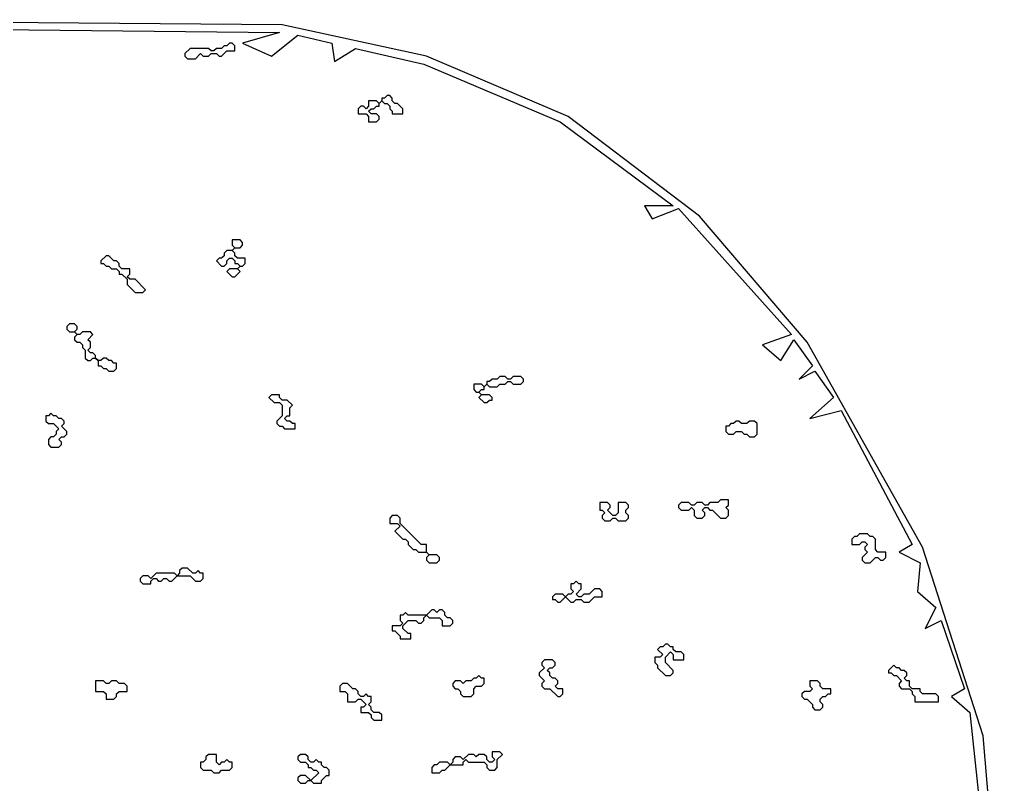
# Model space of a CAD drawing. Extents: x 17 to 323, y -435 to -5.
# Drawn here: x 245.6 to 282.7, y -76.95 to -47.8 of the extents above; entities that cross this region are included whole.
import ezdxf

# ---------------------------------------------------------------- set-up
doc = ezdxf.new("R2010")
doc.units = 0

msp = doc.modelspace()

# ---------------------------------------------------------------- linework, layer by layer
at = {"layer": 'CONTOURS'}
for p, q in [((255.6, -48), (228.2, -47.8)), ((237.4, -48.1), (255.5, -48.3)), ((261.1, -49.2), (255.6, -48)), ((255.5, -48.3), (254.1, -48.7)), ((255.2, -49.2), (256.2, -48.4)), ((256.2, -48.4), (257.5, -48.7)), ((252.1, -48.9), (251.9, -49.1)), ((252.8, -48.9), (252.1, -48.9)), ((252.9, -49), (252.8, -48.9)), ((253.1, -48.9), (253, -49)), ((253.3, -48.9), (253.1, -48.9)), ((253.4, -48.8), (253.3, -48.9)), ((253.5, -48.8), (253.4, -48.8)), ((253.6, -48.7), (253.5, -48.8)), ((253.7, -48.7), (253.6, -48.7)), ((253.8, -48.8), (253.7, -48.7)), ((253.8, -49), (253.8, -48.8)), ((254.1, -48.7), (255.2, -49.2)), ((257.5, -48.7), (257.6, -49.4)), ((257.6, -49.4), (258.4, -48.9)), ((258.4, -48.9), (261, -49.5)), ((251.9, -49.1), (251.9, -49.2)), ((251.9, -49.2), (252, -49.3)), ((252, -49.3), (252.3, -49.3)), ((252.3, -49.3), (252.5, -49.1)), ((252.5, -49.1), (252.6, -49.2)), ((252.6, -49.2), (252.8, -49.2)), ((252.8, -49.2), (252.9, -49.1)), ((253, -49), (252.9, -49)), ((252.9, -49.1), (253.1, -49.1)), ((253.1, -49.1), (253.2, -49.2)), ((253.2, -49.2), (253.3, -49.2)), ((253.3, -49.2), (253.5, -49)), ((253.5, -49), (253.8, -49)), ((266.5, -51.5), (261.1, -49.2)), ((261, -49.5), (266.2, -51.7)), ((259.5, -50.8), (259.4, -50.8)), ((259.4, -50.8), (259.4, -50.9)), ((259.6, -50.7), (259.5, -50.8)), ((259.7, -50.7), (259.6, -50.7)), ((259.8, -50.8), (259.7, -50.7)), ((259.8, -50.9), (259.8, -50.8)), ((258.6, -51.1), (258.5, -51.2)), ((258.7, -51.1), (258.6, -51.1)), ((258.8, -51.2), (258.7, -51.1)), ((258.9, -51.1), (258.8, -51.2)), ((259.2, -50.9), (258.9, -50.9)), ((258.9, -50.9), (258.9, -51.1)), ((259.1, -51.2), (259.2, -51.1)), ((259.3, -51), (259.2, -50.9)), ((259.2, -51.1), (259.3, -51.1)), ((259.4, -50.9), (259.3, -51)), ((259.3, -51), (259.4, -50.9)), ((259.3, -51.1), (259.3, -51)), ((259.4, -50.9), (259.5, -51)), ((259.5, -51), (259.6, -51)), ((259.6, -51), (259.7, -51.1)), ((259.7, -51.1), (259.7, -51.2)), ((259.9, -51), (259.8, -50.9)), ((260, -51), (259.9, -51)), ((260.2, -51.2), (260, -51)), ((258.5, -51.2), (258.5, -51.4)), ((258.5, -51.4), (258.8, -51.4)), ((258.8, -51.4), (258.9, -51.5)), ((258.9, -51.3), (259, -51.2)), ((259, -51.4), (258.9, -51.3)), ((258.9, -51.5), (258.9, -51.7)), ((259, -51.2), (259.1, -51.2)), ((259.2, -51.4), (259, -51.4)), ((259.3, -51.5), (259.2, -51.4)), ((259.3, -51.6), (259.3, -51.5)), ((259.7, -51.2), (259.8, -51.3)), ((259.8, -51.3), (259.8, -51.4)), ((259.8, -51.4), (260.2, -51.4)), ((260.2, -51.4), (260.2, -51.2)), ((271.5, -55.3), (266.5, -51.5)), ((258.9, -51.7), (259.2, -51.7)), ((259.2, -51.7), (259.3, -51.6)), ((266.2, -51.7), (270.5, -54.9)), ((270.5, -54.9), (269.4, -54.9)), ((269.4, -54.9), (269.7, -55.4)), ((269.7, -55.4), (270.7, -55)), ((270.7, -55), (275, -59.8)), ((275.6, -60.1), (271.5, -55.3)), ((254, -56.2), (253.7, -56.2)), ((253.7, -56.2), (253.7, -56.4)), ((254.1, -56.3), (254, -56.2)), ((254.1, -56.4), (254.1, -56.3)), ((253.5, -56.6), (253.4, -56.7)), ((253.4, -56.7), (253.4, -56.8)), ((253.7, -56.6), (253.5, -56.6)), ((253.7, -56.4), (253.8, -56.5)), ((253.8, -56.5), (253.7, -56.6)), ((253.7, -56.6), (253.8, -56.5)), ((253.8, -56.7), (253.7, -56.6)), ((253.8, -56.5), (254, -56.5)), ((253.8, -56.8), (253.8, -56.7)), ((254, -56.5), (254.1, -56.4)), ((248.9, -56.8), (248.7, -57)), ((248.7, -57), (248.7, -57.1)), ((248.7, -57.1), (248.8, -57.1)), ((248.8, -57.1), (248.9, -57.2)), ((249, -56.8), (248.9, -56.8)), ((249.2, -57), (249, -56.8)), ((249.3, -57), (249.2, -57)), ((249.4, -57.1), (249.3, -57)), ((249.4, -57.2), (249.4, -57.1)), ((253.2, -56.9), (253.1, -57)), ((253.1, -57), (253.3, -57.2)), ((253.3, -56.9), (253.2, -56.9)), ((253.4, -56.8), (253.3, -56.9)), ((253.4, -57.2), (253.5, -57.1)), ((253.5, -57), (253.6, -56.9)), ((253.5, -57.1), (253.5, -57)), ((253.6, -56.9), (253.7, -56.9)), ((253.7, -56.9), (253.8, -57)), ((253.9, -56.9), (253.8, -56.8)), ((253.8, -57), (253.8, -57.1)), ((253.8, -57.1), (253.9, -57.1)), ((254.2, -56.9), (253.9, -56.9)), ((253.9, -57.1), (254, -57.2)), ((254.1, -57.2), (254.2, -57.1)), ((254.2, -57.1), (254.2, -56.9)), ((248.9, -57.2), (249, -57.2)), ((249, -57.2), (249.1, -57.3)), ((249.1, -57.3), (249.3, -57.3)), ((249.3, -57.3), (249.4, -57.4)), ((249.5, -57.3), (249.4, -57.2)), ((249.4, -57.4), (249.4, -57.5)), ((249.4, -57.5), (249.5, -57.5)), ((249.8, -57.3), (249.5, -57.3)), ((249.5, -57.5), (249.7, -57.7)), ((249.7, -57.6), (249.8, -57.5)), ((249.8, -57.5), (249.8, -57.3)), ((253.3, -57.2), (253.4, -57.2)), ((253.6, -57.3), (253.5, -57.4)), ((253.5, -57.4), (253.7, -57.6)), ((253.9, -57.3), (253.6, -57.3)), ((253.8, -57.6), (254, -57.4)), ((254, -57.2), (253.9, -57.3)), ((253.9, -57.3), (254, -57.2)), ((254, -57.4), (253.9, -57.3)), ((254, -57.2), (254.1, -57.2)), ((249.8, -57.7), (249.7, -57.6)), ((249.7, -57.7), (249.7, -57.9)), ((250, -57.7), (249.8, -57.7)), ((250.4, -58.1), (250, -57.7)), ((253.7, -57.6), (253.8, -57.6)), ((249.7, -57.9), (250, -58.2)), ((250, -58.2), (250.3, -58.2)), ((250.3, -58.2), (250.4, -58.1)), ((247.5, -59.4), (247.4, -59.5)), ((247.4, -59.5), (247.4, -59.6)), ((247.4, -59.6), (247.5, -59.7)), ((247.7, -59.4), (247.5, -59.4)), ((247.5, -59.7), (247.7, -59.7)), ((247.8, -59.5), (247.7, -59.4)), ((247.7, -59.7), (247.8, -59.6)), ((247.7, -59.7), (247.8, -59.8)), ((247.8, -59.8), (247.7, -59.7)), ((247.8, -59.6), (247.8, -59.5)), ((248, -59.7), (247.9, -59.8)), ((248.3, -59.7), (248, -59.7)), ((248.4, -59.8), (248.3, -59.7)), ((247.8, -59.8), (247.7, -59.9)), ((247.7, -59.9), (247.7, -60)), ((247.7, -60), (247.8, -60.1)), ((247.9, -59.8), (247.8, -59.8)), ((247.8, -60.1), (247.9, -60.1)), ((247.9, -60.1), (248, -60.2)), ((248.2, -60), (248.4, -59.8)), ((248.3, -60.1), (248.2, -60)), ((248.3, -60.3), (248.3, -60.1)), ((275, -59.8), (273.9, -60.2)), ((274.6, -60.8), (275.1, -60)), ((275.1, -60), (275.8, -61)), ((280, -67.9), (275.6, -60.1)), ((248, -60.2), (248, -60.3)), ((248, -60.3), (248.1, -60.4)), ((248.1, -60.4), (248.1, -60.7)), ((248.2, -60.4), (248.3, -60.3)), ((248.3, -60.5), (248.2, -60.4)), ((273.9, -60.2), (274.6, -60.8)), ((248.1, -60.7), (248.2, -60.8)), ((248.2, -60.8), (248.3, -60.8)), ((248.4, -60.5), (248.3, -60.5)), ((248.3, -60.8), (248.4, -60.7)), ((248.5, -60.6), (248.4, -60.5)), ((248.4, -60.7), (248.5, -60.7)), ((248.5, -60.7), (248.5, -60.6)), ((248.5, -60.7), (248.6, -60.8)), ((248.6, -60.8), (248.5, -60.7)), ((248.6, -60.8), (248.6, -61)), ((248.7, -60.8), (248.6, -60.8)), ((248.8, -60.7), (248.7, -60.8)), ((248.9, -60.7), (248.8, -60.7)), ((249, -60.8), (248.9, -60.7)), ((249.1, -60.8), (249, -60.8)), ((249.2, -60.9), (249.1, -60.8)), ((248.6, -61), (248.7, -61)), ((248.7, -61), (248.8, -61.1)), ((248.8, -61.1), (248.9, -61.1)), ((248.9, -61.1), (249, -61.2)), ((249, -61.2), (249.2, -61.2)), ((249.3, -60.9), (249.2, -60.9)), ((249.2, -61.2), (249.3, -61.1)), ((249.3, -61.1), (249.3, -60.9)), ((275.8, -61), (275.3, -61.5)), ((275.3, -61.5), (275.9, -61.2)), ((275.9, -61.2), (276.6, -62.2)), ((263.6, -61.5), (263.5, -61.6)), ((263.8, -61.5), (263.6, -61.5)), ((263.9, -61.4), (263.8, -61.5)), ((264.1, -61.4), (263.9, -61.4)), ((264.2, -61.5), (264.1, -61.4)), ((264.3, -61.5), (264.2, -61.5)), ((264.4, -61.4), (264.3, -61.5)), ((264.7, -61.4), (264.4, -61.4)), ((264.8, -61.5), (264.7, -61.4)), ((264.8, -61.6), (264.8, -61.5)), ((263.2, -61.7), (262.9, -61.7)), ((262.9, -61.7), (262.9, -61.9)), ((262.9, -61.9), (263, -62)), ((263.1, -62), (263.2, -61.9)), ((263.3, -61.8), (263.2, -61.7)), ((263.2, -61.9), (263.3, -61.9)), ((263.4, -61.7), (263.3, -61.8)), ((263.3, -61.8), (263.4, -61.7)), ((263.3, -61.9), (263.3, -61.8)), ((263.5, -61.6), (263.4, -61.6)), ((263.4, -61.6), (263.4, -61.7)), ((263.4, -61.7), (263.5, -61.8)), ((263.5, -61.8), (263.8, -61.8)), ((263.8, -61.8), (263.9, -61.7)), ((263.9, -61.7), (264.1, -61.7)), ((264.1, -61.7), (264.2, -61.6)), ((264.2, -61.6), (264.3, -61.6)), ((264.3, -61.6), (264.4, -61.7)), ((264.4, -61.7), (264.7, -61.7)), ((264.7, -61.7), (264.8, -61.6)), ((255.2, -62.1), (255.1, -62.2)), ((255.1, -62.2), (255.3, -62.4)), ((255.5, -62.1), (255.2, -62.1)), ((255.5, -62.2), (255.5, -62.1)), ((255.6, -62.3), (255.5, -62.2)), ((255.8, -62.3), (255.6, -62.3)), ((256, -62.5), (255.8, -62.3)), ((263, -62), (263.1, -62)), ((263.1, -62), (263.2, -62.1)), ((263.2, -62.1), (263.1, -62)), ((263.2, -62.1), (263.1, -62.2)), ((263.1, -62.2), (263.3, -62.4)), ((263.5, -62.1), (263.2, -62.1)), ((263.4, -62.4), (263.5, -62.3)), ((263.6, -62.2), (263.5, -62.1)), ((263.5, -62.3), (263.6, -62.3)), ((263.6, -62.3), (263.6, -62.2)), ((276.6, -62.2), (275.7, -63)), ((255.3, -62.4), (255.5, -62.4)), ((255.5, -62.4), (255.6, -62.5)), ((255.6, -62.5), (255.6, -62.9)), ((255.9, -62.6), (256, -62.5)), ((255.9, -62.9), (255.9, -62.6)), ((263.3, -62.4), (263.4, -62.4)), ((246.7, -62.9), (246.6, -62.9)), ((246.6, -62.9), (246.6, -63.1)), ((246.8, -62.8), (246.7, -62.9)), ((246.9, -62.9), (246.8, -62.8)), ((247, -62.9), (246.9, -62.9)), ((247.1, -63), (247, -62.9)), ((247.2, -63), (247.1, -63)), ((247.3, -63.1), (247.2, -63)), ((255.6, -62.9), (255.4, -63.1)), ((255.7, -63), (255.8, -62.9)), ((255.8, -63.1), (255.7, -63)), ((255.8, -62.9), (255.9, -62.9)), ((275.7, -63), (276.9, -62.7)), ((276.9, -62.7), (279.6, -67.8)), ((246.6, -63.1), (246.7, -63.2)), ((246.7, -63.2), (246.9, -63.2)), ((246.9, -63.2), (247.1, -63.4)), ((247.1, -63.4), (247, -63.5)), ((247.2, -63.3), (247.3, -63.2)), ((247.4, -63.5), (247.2, -63.3)), ((247.3, -63.2), (247.3, -63.1)), ((255.4, -63.1), (255.4, -63.2)), ((255.4, -63.2), (255.5, -63.3)), ((255.5, -63.3), (255.6, -63.3)), ((255.6, -63.3), (255.7, -63.4)), ((255.7, -63.4), (256.1, -63.4)), ((255.9, -63.1), (255.8, -63.1)), ((256, -63.2), (255.9, -63.1)), ((256.1, -63.2), (256, -63.2)), ((256.1, -63.4), (256.1, -63.2)), ((272.5, -63.3), (272.5, -63.5)), ((272.6, -63.3), (272.5, -63.3)), ((272.7, -63.2), (272.6, -63.3)), ((272.8, -63.2), (272.7, -63.2)), ((272.9, -63.1), (272.8, -63.2)), ((273, -63.1), (272.9, -63.1)), ((273.1, -63.2), (273, -63.1)), ((273.3, -63.2), (273.1, -63.2)), ((273.4, -63.1), (273.3, -63.2)), ((273.6, -63.1), (273.4, -63.1)), ((273.7, -63.2), (273.6, -63.1)), ((273.7, -63.6), (273.7, -63.2)), ((246.8, -63.7), (246.7, -63.8)), ((246.7, -63.8), (246.7, -64)), ((246.9, -63.7), (246.8, -63.7)), ((247, -63.6), (246.9, -63.7)), ((247, -63.5), (247, -63.6)), ((247.1, -63.8), (247.2, -63.7)), ((247.2, -63.9), (247.1, -63.8)), ((247.2, -63.7), (247.3, -63.7)), ((247.3, -63.7), (247.4, -63.6)), ((247.4, -63.6), (247.4, -63.5)), ((272.5, -63.5), (272.6, -63.6)), ((272.6, -63.6), (272.8, -63.6)), ((272.8, -63.6), (272.9, -63.5)), ((272.9, -63.5), (273.1, -63.5)), ((273.1, -63.5), (273.2, -63.6)), ((273.2, -63.6), (273.3, -63.6)), ((273.3, -63.6), (273.4, -63.7)), ((273.4, -63.7), (273.6, -63.7)), ((273.6, -63.7), (273.7, -63.6)), ((246.7, -64), (246.8, -64.1)), ((246.8, -64.1), (247.1, -64.1)), ((247.1, -64.1), (247.2, -64)), ((247.2, -64), (247.2, -63.9)), ((267.7, -66.2), (267.7, -66.5)), ((268, -66.2), (267.7, -66.2)), ((268.1, -66.3), (268, -66.2)), ((268, -66.5), (268.1, -66.4)), ((268.1, -66.4), (268.1, -66.3)), ((268.7, -66.2), (268.4, -66.2)), ((268.4, -66.2), (268.4, -66.6)), ((268.8, -66.3), (268.7, -66.2)), ((268.7, -66.5), (268.8, -66.4)), ((268.8, -66.4), (268.8, -66.3)), ((270.8, -66.2), (270.7, -66.3)), ((270.7, -66.3), (270.7, -66.4)), ((270.7, -66.4), (270.8, -66.5)), ((271.1, -66.2), (270.8, -66.2)), ((271.2, -66.3), (271.1, -66.2)), ((271.1, -66.5), (271.2, -66.4)), ((271.3, -66.3), (271.2, -66.3)), ((271.2, -66.4), (271.3, -66.5)), ((271.4, -66.2), (271.3, -66.3)), ((271.6, -66.2), (271.4, -66.2)), ((271.7, -66.3), (271.6, -66.2)), ((271.6, -66.5), (271.7, -66.4)), ((271.8, -66.3), (271.7, -66.3)), ((271.7, -66.4), (271.8, -66.4)), ((271.9, -66.2), (271.8, -66.3)), ((271.8, -66.4), (271.9, -66.5)), ((272.2, -66.2), (271.9, -66.2)), ((272.3, -66.1), (272.2, -66.2)), ((272.6, -66.1), (272.3, -66.1)), ((272.5, -66.4), (272.6, -66.3)), ((272.6, -66.5), (272.5, -66.4)), ((272.6, -66.3), (272.6, -66.1)), ((259.8, -66.7), (259.7, -66.8)), ((260, -66.7), (259.8, -66.7)), ((260.1, -66.8), (260, -66.7)), ((267.7, -66.5), (267.8, -66.5)), ((267.8, -66.5), (267.9, -66.6)), ((267.9, -66.6), (267.8, -66.7)), ((267.8, -66.7), (267.8, -66.8)), ((268.2, -66.7), (268, -66.5)), ((268.3, -66.7), (268.2, -66.7)), ((268.4, -66.6), (268.3, -66.7)), ((268.7, -66.6), (268.7, -66.5)), ((268.8, -66.7), (268.7, -66.6)), ((268.8, -66.8), (268.8, -66.7)), ((270.8, -66.5), (271.1, -66.5)), ((271.3, -66.5), (271.3, -66.7)), ((271.3, -66.7), (271.4, -66.8)), ((271.7, -66.6), (271.6, -66.5)), ((271.6, -66.8), (271.7, -66.7)), ((271.7, -66.7), (271.7, -66.6)), ((271.9, -66.5), (272, -66.5)), ((272, -66.5), (272.3, -66.8)), ((272.5, -66.8), (272.6, -66.7)), ((272.6, -66.7), (272.6, -66.5)), ((259.7, -66.8), (259.7, -67)), ((259.7, -67), (260, -67)), ((260.1, -67.1), (259.9, -67.3)), ((260, -67), (260.1, -67.1)), ((260.1, -67), (260.1, -66.8)), ((260.9, -67.8), (260.1, -67)), ((267.8, -66.8), (267.9, -66.9)), ((267.9, -66.9), (268.1, -66.9)), ((268.1, -66.9), (268.2, -66.8)), ((268.2, -66.8), (268.3, -66.8)), ((268.3, -66.8), (268.4, -66.9)), ((268.4, -66.9), (268.7, -66.9)), ((268.7, -66.9), (268.8, -66.8)), ((271.4, -66.8), (271.6, -66.8)), ((272.3, -66.8), (272.5, -66.8)), ((259.9, -67.3), (260.2, -67.6)), ((277.4, -67.5), (277.3, -67.6)), ((277.5, -67.5), (277.4, -67.5)), ((277.6, -67.4), (277.5, -67.5)), ((277.9, -67.4), (277.6, -67.4)), ((278, -67.5), (277.9, -67.4)), ((278.1, -67.5), (278, -67.5)), ((278.2, -67.6), (278.1, -67.5)), ((260.2, -67.6), (260.3, -67.6)), ((260.3, -67.6), (260.4, -67.7)), ((260.4, -67.7), (260.4, -67.8)), ((260.4, -67.8), (260.6, -68)), ((261.1, -67.8), (260.9, -67.8)), ((261.1, -68.1), (261.1, -67.8)), ((277.3, -67.6), (277.3, -67.8)), ((277.3, -67.8), (277.6, -67.8)), ((277.6, -67.8), (277.7, -67.7)), ((277.7, -67.7), (277.8, -67.7)), ((277.8, -67.7), (277.9, -67.8)), ((277.9, -67.8), (277.8, -67.9)), ((278.2, -68), (278.2, -67.6)), ((279.6, -67.8), (279.1, -68.1)), ((260.6, -68), (260.7, -68)), ((260.7, -68), (260.8, -68.1)), ((260.8, -68.1), (261.1, -68.1)), ((261.1, -68.1), (261.2, -68.2)), ((261.2, -68.2), (261.1, -68.1)), ((261.2, -68.2), (261.1, -68.3)), ((261.5, -68.2), (261.2, -68.2)), ((261.6, -68.3), (261.5, -68.2)), ((277.9, -68.1), (277.7, -68.3)), ((277.8, -67.9), (277.8, -68)), ((277.8, -68), (277.9, -68.1)), ((278.3, -68.1), (278.2, -68)), ((278.6, -68.1), (278.3, -68.1)), ((278.6, -68.3), (278.6, -68.1)), ((279.1, -68.1), (279.9, -68.5)), ((282.3, -75.1), (280, -67.9)), ((261.1, -68.3), (261.1, -68.4)), ((261.1, -68.4), (261.2, -68.5)), ((261.2, -68.5), (261.5, -68.5)), ((261.5, -68.5), (261.6, -68.4)), ((261.6, -68.4), (261.6, -68.3)), ((277.7, -68.3), (277.7, -68.4)), ((277.7, -68.4), (277.8, -68.5)), ((277.8, -68.5), (278, -68.5)), ((278, -68.5), (278.2, -68.3)), ((278.2, -68.3), (278.3, -68.3)), ((278.3, -68.3), (278.4, -68.4)), ((278.4, -68.4), (278.5, -68.4)), ((278.5, -68.4), (278.6, -68.3)), ((279.9, -68.5), (279.8, -69.6)), ((250.3, -69), (250.2, -69.1)), ((250.5, -69), (250.3, -69)), ((250.6, -69.1), (250.5, -69)), ((250.8, -68.9), (250.6, -69.1)), ((251.5, -68.9), (250.8, -68.9)), ((251.4, -69.2), (251.6, -69)), ((251.6, -69), (251.5, -68.9)), ((251.7, -68.9), (251.6, -69)), ((251.6, -69), (252.1, -69)), ((251.8, -68.7), (251.7, -68.8)), ((251.7, -68.8), (251.7, -68.9)), ((252, -68.7), (251.8, -68.7)), ((252.2, -68.9), (252, -68.7)), ((252.1, -69), (252.3, -69.2)), ((252.3, -68.9), (252.2, -68.9)), ((252.4, -68.8), (252.3, -68.9)), ((252.5, -68.9), (252.4, -68.8)), ((252.6, -68.9), (252.5, -68.9)), ((252.6, -69.1), (252.6, -68.9)), ((250.2, -69.1), (250.2, -69.2)), ((250.2, -69.2), (250.3, -69.3)), ((250.3, -69.3), (250.6, -69.3)), ((250.6, -69.2), (250.7, -69.1)), ((250.6, -69.3), (250.6, -69.2)), ((250.7, -69.1), (250.8, -69.1)), ((250.8, -69.1), (250.9, -69.2)), ((250.9, -69.2), (251, -69.2)), ((251, -69.2), (251.1, -69.1)), ((251.1, -69.1), (251.2, -69.1)), ((251.2, -69.1), (251.3, -69.2)), ((251.3, -69.2), (251.4, -69.2)), ((252.3, -69.2), (252.5, -69.2)), ((252.5, -69.2), (252.6, -69.1)), ((266.7, -69.3), (266.6, -69.3)), ((266.6, -69.3), (266.6, -69.5)), ((266.8, -69.2), (266.7, -69.3)), ((266.9, -69.3), (266.8, -69.2)), ((267, -69.3), (266.9, -69.3)), ((267, -69.5), (267, -69.3)), ((266, -69.7), (265.9, -69.8)), ((266.3, -69.7), (266, -69.7)), ((266.4, -69.8), (266.3, -69.7)), ((266.5, -69.7), (266.4, -69.8)), ((266.6, -69.7), (266.5, -69.7)), ((266.6, -69.5), (266.7, -69.6)), ((266.7, -69.6), (266.6, -69.7)), ((266.8, -69.7), (267, -69.5)), ((266.9, -69.8), (266.8, -69.7)), ((267.1, -69.7), (267, -69.8)), ((267.3, -69.7), (267.1, -69.7)), ((267.5, -69.5), (267.3, -69.7)), ((267.7, -69.5), (267.5, -69.5)), ((267.8, -69.6), (267.7, -69.5)), ((267.8, -69.8), (267.8, -69.6)), ((279.8, -69.6), (280.5, -70.2)), ((265.9, -69.8), (265.9, -69.9)), ((265.9, -69.9), (266, -69.9)), ((266, -69.9), (266.1, -70)), ((266.1, -70), (266.2, -70)), ((266.2, -70), (266.4, -69.8)), ((266.4, -69.8), (266.6, -70)), ((266.6, -70), (266.7, -70)), ((266.7, -70), (266.8, -69.9)), ((266.8, -69.9), (267, -69.9)), ((267, -69.8), (266.9, -69.8)), ((267, -69.9), (267.1, -70)), ((267.1, -70), (267.3, -70)), ((267.3, -70), (267.5, -69.8)), ((267.5, -69.8), (267.8, -69.8)), ((260.3, -70.4), (260.2, -70.5)), ((260.4, -70.5), (260.3, -70.4)), ((261.3, -70.3), (261.1, -70.5)), ((261.4, -70.3), (261.3, -70.3)), ((261.5, -70.4), (261.4, -70.3)), ((261.6, -70.3), (261.5, -70.4)), ((261.7, -70.3), (261.6, -70.3)), ((261.8, -70.4), (261.7, -70.3)), ((261.8, -70.5), (261.8, -70.4)), ((280.5, -70.2), (280.1, -71)), ((260.2, -70.5), (260.1, -70.5)), ((260.1, -70.5), (260.1, -70.7)), ((260.1, -70.7), (260.2, -70.8)), ((260.2, -70.8), (260.1, -70.9)), ((260.2, -70.9), (260.4, -70.7)), ((261.1, -70.5), (260.4, -70.5)), ((260.4, -70.7), (260.7, -70.7)), ((260.7, -70.7), (260.8, -70.8)), ((260.8, -70.8), (260.9, -70.8)), ((260.9, -70.8), (261, -70.7)), ((261, -70.6), (261.1, -70.5)), ((261, -70.7), (261, -70.6)), ((261.1, -70.5), (261.2, -70.6)), ((261.2, -70.6), (261.6, -70.6)), ((261.6, -70.6), (261.7, -70.7)), ((261.7, -70.7), (261.7, -70.9)), ((261.9, -70.6), (261.8, -70.5)), ((262, -70.6), (261.9, -70.6)), ((262.1, -70.7), (262, -70.6)), ((262, -70.9), (262.1, -70.8)), ((262.1, -70.8), (262.1, -70.7)), ((280.1, -71), (280.7, -70.7)), ((280.7, -70.7), (281.6, -73.3)), ((260.1, -70.9), (259.8, -70.9)), ((259.8, -70.9), (259.8, -71.1)), ((259.8, -71.1), (259.9, -71.1)), ((259.9, -71.1), (260.1, -71.3)), ((260.2, -71), (260.2, -70.9)), ((260.4, -71.2), (260.2, -71)), ((260.5, -71.2), (260.4, -71.2)), ((260.5, -71.4), (260.5, -71.2)), ((261.7, -70.9), (262, -70.9)), ((260.1, -71.3), (260.1, -71.4)), ((260.1, -71.4), (260.5, -71.4)), ((270.2, -71.6), (270.1, -71.7)), ((270.3, -71.6), (270.2, -71.6)), ((270.4, -71.7), (270.3, -71.6)), ((270, -71.7), (269.9, -71.8)), ((269.9, -71.8), (270.1, -72)), ((270.1, -71.7), (270, -71.7)), ((270.2, -72.1), (270.4, -71.9)), ((270.5, -71.7), (270.4, -71.7)), ((270.4, -71.9), (270.5, -72)), ((270.5, -71.8), (270.5, -71.7)), ((270.6, -71.9), (270.5, -71.8)), ((270.8, -71.9), (270.6, -71.9)), ((270.9, -72), (270.8, -71.9)), ((265.6, -72.2), (265.5, -72.3)), ((265.5, -72.3), (265.5, -72.4)), ((265.9, -72.2), (265.6, -72.2)), ((266, -72.3), (265.9, -72.2)), ((266, -72.4), (266, -72.3)), ((270, -72.1), (269.8, -72.1)), ((269.8, -72.1), (269.8, -72.3)), ((269.8, -72.3), (269.9, -72.4)), ((270.1, -72), (270, -72.1)), ((270.2, -72.3), (270.2, -72.1)), ((270.5, -72.6), (270.2, -72.3)), ((270.5, -72), (270.5, -72.2)), ((270.5, -72.2), (270.9, -72.2)), ((270.9, -72.2), (270.9, -72)), ((265.6, -72.5), (265.4, -72.7)), ((265.4, -72.7), (265.4, -72.8)), ((265.5, -72.4), (265.6, -72.5)), ((265.7, -72.6), (265.8, -72.5)), ((265.8, -72.7), (265.7, -72.6)), ((265.8, -72.5), (265.9, -72.5)), ((265.8, -72.8), (265.8, -72.7)), ((265.9, -72.5), (266, -72.4)), ((269.9, -72.4), (269.9, -72.5)), ((269.9, -72.5), (270.2, -72.8)), ((270.4, -72.8), (270.5, -72.7)), ((270.5, -72.7), (270.5, -72.6)), ((278.9, -72.4), (278.7, -72.6)), ((278.7, -72.6), (278.7, -72.7)), ((278.7, -72.7), (278.8, -72.7)), ((278.8, -72.7), (278.9, -72.8)), ((279, -72.5), (278.9, -72.4)), ((279.1, -72.5), (279, -72.5)), ((279.2, -72.6), (279.1, -72.5)), ((279.3, -72.6), (279.2, -72.6)), ((279.4, -72.7), (279.3, -72.6)), ((279.4, -72.8), (279.4, -72.7)), ((248.5, -73), (248.5, -73.4)), ((248.8, -73), (248.5, -73)), ((248.9, -73.1), (248.8, -73)), ((249.1, -73), (249, -73.1)), ((249.3, -73), (249.1, -73)), ((249.4, -73.1), (249.3, -73)), ((262.2, -73), (262.1, -73.1)), ((262.4, -73), (262.2, -73)), ((262.5, -73.1), (262.4, -73)), ((262.6, -73), (262.5, -73.1)), ((262.8, -73), (262.6, -73)), ((262.9, -72.9), (262.8, -73)), ((263, -72.9), (262.9, -72.9)), ((263.1, -72.8), (263, -72.9)), ((263.2, -72.9), (263.1, -72.8)), ((263.3, -72.9), (263.2, -72.9)), ((263.3, -73.1), (263.3, -72.9)), ((265.4, -72.8), (265.6, -73)), ((265.6, -73), (265.5, -73.1)), ((265.9, -72.9), (265.8, -72.8)), ((266, -72.9), (265.9, -72.9)), ((266.1, -73), (266, -72.9)), ((266.1, -73.1), (266.1, -73)), ((270.2, -72.8), (270.4, -72.8)), ((275.7, -73), (275.7, -73.2)), ((276, -73), (275.7, -73)), ((276.1, -73.1), (276, -73)), ((278.9, -72.8), (279, -72.8)), ((279, -72.8), (279.2, -73)), ((279.2, -73), (279.1, -73.1)), ((279.3, -72.9), (279.4, -72.8)), ((279.4, -73), (279.3, -72.9)), ((279.5, -73), (279.4, -73)), ((279.5, -73.2), (279.5, -73)), ((248.5, -73.4), (248.8, -73.4)), ((248.8, -73.4), (248.9, -73.5)), ((249, -73.1), (248.9, -73.1)), ((249.3, -73.5), (249.4, -73.4)), ((249.6, -73.1), (249.4, -73.1)), ((249.4, -73.4), (249.7, -73.4)), ((249.7, -73.2), (249.6, -73.1)), ((249.7, -73.4), (249.7, -73.2)), ((257.9, -73.1), (257.8, -73.2)), ((257.8, -73.2), (257.8, -73.4)), ((257.8, -73.4), (258, -73.4)), ((258.1, -73.1), (257.9, -73.1)), ((258, -73.4), (258.1, -73.5)), ((258.3, -73.3), (258.1, -73.1)), ((258.4, -73.3), (258.3, -73.3)), ((258.5, -73.4), (258.4, -73.3)), ((258.5, -73.5), (258.5, -73.4)), ((262.1, -73.1), (262.1, -73.2)), ((262.1, -73.2), (262.2, -73.3)), ((262.2, -73.3), (262.3, -73.3)), ((262.3, -73.3), (262.4, -73.4)), ((262.4, -73.4), (262.4, -73.5)), ((262.9, -73.3), (263, -73.2)), ((262.9, -73.5), (262.9, -73.3)), ((263, -73.2), (263.2, -73.2)), ((263.2, -73.2), (263.3, -73.1)), ((265.5, -73.1), (265.5, -73.2)), ((265.5, -73.2), (265.6, -73.3)), ((265.6, -73.3), (265.8, -73.3)), ((265.8, -73.3), (266.1, -73.6)), ((266, -73.2), (266.1, -73.1)), ((266.1, -73.3), (266, -73.2)), ((266.3, -73.3), (266.1, -73.3)), ((266.3, -73.5), (266.3, -73.3)), ((275.5, -73.4), (275.4, -73.5)), ((275.7, -73.4), (275.5, -73.4)), ((275.7, -73.2), (275.8, -73.3)), ((275.8, -73.3), (275.7, -73.4)), ((276.1, -73.2), (276.1, -73.1)), ((276.2, -73.3), (276.1, -73.2)), ((276.5, -73.3), (276.2, -73.3)), ((276.5, -73.5), (276.5, -73.3)), ((279.1, -73.1), (279.1, -73.2)), ((279.1, -73.2), (279.2, -73.3)), ((279.2, -73.3), (279.5, -73.3)), ((279.6, -73.3), (279.5, -73.2)), ((279.5, -73.3), (279.6, -73.4)), ((279.9, -73.3), (279.6, -73.3)), ((279.6, -73.4), (279.6, -73.5)), ((279.9, -73.4), (279.9, -73.3)), ((280, -73.5), (279.9, -73.4)), ((281.6, -73.3), (281.1, -73.6)), ((248.9, -73.5), (248.9, -73.7)), ((248.9, -73.7), (249.2, -73.7)), ((249.2, -73.7), (249.3, -73.6)), ((249.3, -73.6), (249.3, -73.5)), ((258.1, -73.5), (258.1, -73.8)), ((258.1, -73.8), (258.4, -73.8)), ((258.4, -73.8), (258.5, -73.7)), ((258.6, -73.6), (258.5, -73.5)), ((258.5, -73.7), (258.6, -73.7)), ((258.7, -73.6), (258.6, -73.6)), ((258.6, -73.7), (258.8, -73.9)), ((258.8, -73.5), (258.7, -73.6)), ((258.9, -73.6), (258.8, -73.5)), ((259, -73.6), (258.9, -73.6)), ((258.9, -73.9), (259, -73.8)), ((259, -73.8), (259, -73.6)), ((262.4, -73.5), (262.5, -73.6)), ((262.5, -73.6), (262.8, -73.6)), ((262.8, -73.6), (262.9, -73.5)), ((266.1, -73.6), (266.2, -73.6)), ((266.2, -73.6), (266.3, -73.5)), ((275.4, -73.5), (275.4, -73.6)), ((275.4, -73.6), (275.5, -73.7)), ((275.5, -73.7), (275.6, -73.7)), ((275.6, -73.7), (275.8, -73.9)), ((276.1, -73.7), (276.2, -73.6)), ((276.1, -73.8), (276.1, -73.7)), ((276.2, -73.9), (276.1, -73.8)), ((276.2, -73.6), (276.3, -73.6)), ((276.3, -73.6), (276.4, -73.5)), ((276.4, -73.5), (276.5, -73.5)), ((279.6, -73.5), (279.7, -73.6)), ((279.7, -73.6), (279.7, -73.8)), ((279.7, -73.8), (280.6, -73.8)), ((280.5, -73.5), (280, -73.5)), ((280.6, -73.6), (280.5, -73.5)), ((280.6, -73.8), (280.6, -73.6)), ((281.1, -73.6), (281.8, -74.2)), ((258.7, -74), (258.6, -74)), ((258.6, -74), (258.6, -74.2)), ((258.8, -73.9), (258.7, -74)), ((259, -74), (258.9, -73.9)), ((259, -74.1), (259, -74)), ((259.1, -74.2), (259, -74.1)), ((275.8, -73.9), (275.8, -74)), ((275.8, -74), (275.9, -74.1)), ((275.9, -74.1), (276.1, -74.1)), ((276.1, -74.1), (276.2, -74)), ((276.2, -74), (276.2, -73.9)), ((258.6, -74.2), (258.9, -74.2)), ((258.9, -74.2), (259, -74.3)), ((259, -74.3), (259, -74.4)), ((259, -74.4), (259.1, -74.5)), ((259.3, -74.2), (259.1, -74.2)), ((259.1, -74.5), (259.4, -74.5)), ((259.4, -74.3), (259.3, -74.2)), ((259.4, -74.5), (259.4, -74.3)), ((281.8, -74.2), (282.3, -78.9)), ((282.7, -79.7), (282.3, -75.1)), ((252.7, -76), (252.6, -76.1)), ((252.8, -75.8), (252.7, -75.9)), ((252.7, -75.9), (252.7, -76)), ((253.1, -75.8), (252.8, -75.8)), ((253.1, -76.1), (253.1, -75.8)), ((253.5, -76), (253.4, -76.1)), ((253.6, -76.1), (253.5, -76)), ((256.3, -75.8), (256.2, -75.9)), ((256.2, -75.9), (256.2, -76)), ((256.2, -76), (256.3, -76.1)), ((256.5, -75.8), (256.3, -75.8)), ((256.6, -75.9), (256.5, -75.8)), ((256.6, -76), (256.6, -75.9)), ((256.7, -76.1), (256.6, -76)), ((256.9, -76), (256.8, -76.1)), ((257, -76.1), (256.9, -76)), ((262.2, -75.9), (262.1, -76)), ((262.1, -76), (262.1, -76.1)), ((262.4, -75.9), (262.2, -75.9)), ((262.5, -76), (262.4, -75.9)), ((262.7, -75.8), (262.5, -76)), ((262.5, -76.1), (262.6, -76)), ((262.6, -76), (262.7, -76.1)), ((262.9, -75.8), (262.7, -75.8)), ((263, -75.9), (262.9, -75.8)), ((263.1, -75.8), (263, -75.9)), ((263.3, -75.8), (263.1, -75.8)), ((263.4, -75.9), (263.3, -75.8)), ((263.4, -76), (263.4, -75.9)), ((263.5, -76.1), (263.4, -76)), ((263.9, -75.7), (263.6, -75.7)), ((263.6, -75.7), (263.6, -75.9)), ((263.6, -75.9), (263.7, -76)), ((263.7, -76), (263.6, -76.1)), ((263.8, -76), (264, -75.8)), ((263.8, -76.3), (263.8, -76)), ((264, -75.8), (263.9, -75.7)), ((252.5, -76.1), (252.5, -76.3)), ((252.6, -76.1), (252.5, -76.1)), ((252.5, -76.3), (252.6, -76.4)), ((252.6, -76.4), (252.9, -76.4)), ((252.9, -76.4), (253, -76.5)), ((253.2, -76.2), (253.1, -76.1)), ((253.3, -76.1), (253.2, -76.2)), ((253.2, -76.5), (253.3, -76.4)), ((253.4, -76.1), (253.3, -76.1)), ((253.3, -76.4), (253.6, -76.4)), ((253.7, -76.1), (253.6, -76.1)), ((253.6, -76.4), (253.7, -76.3)), ((253.7, -76.3), (253.7, -76.1)), ((256.3, -76.1), (256.5, -76.1)), ((256.5, -76.1), (256.6, -76.2)), ((256.6, -76.2), (256.6, -76.3)), ((256.6, -76.3), (256.7, -76.3)), ((256.8, -76.1), (256.7, -76.1)), ((256.7, -76.3), (256.8, -76.4)), ((256.8, -76.4), (256.9, -76.4)), ((256.9, -76.4), (257, -76.5)), ((257.1, -76.1), (257, -76.1)), ((257.1, -76.2), (257.1, -76.1)), ((257.2, -76.3), (257.1, -76.2)), ((257.3, -76.3), (257.2, -76.3)), ((257.4, -76.4), (257.3, -76.3)), ((257.4, -76.6), (257.4, -76.4)), ((261.4, -76.2), (261.3, -76.3)), ((261.3, -76.3), (261.3, -76.5)), ((261.5, -76.2), (261.4, -76.2)), ((261.6, -76.1), (261.5, -76.2)), ((261.9, -76.1), (261.6, -76.1)), ((261.6, -76.5), (261.7, -76.4)), ((261.7, -76.4), (261.8, -76.4)), ((261.8, -76.4), (262, -76.2)), ((262, -76.2), (261.9, -76.1)), ((262.1, -76.1), (262, -76.2)), ((262, -76.2), (262.5, -76.2)), ((262.5, -76.2), (262.5, -76.1)), ((262.7, -76.1), (263.3, -76.1)), ((263.3, -76.1), (263.4, -76.2)), ((263.4, -76.2), (263.4, -76.3)), ((263.4, -76.3), (263.5, -76.4)), ((263.6, -76.1), (263.5, -76.1)), ((263.5, -76.4), (263.7, -76.4)), ((263.7, -76.4), (263.8, -76.3)), ((253, -76.5), (253.2, -76.5)), ((256.3, -76.6), (256.2, -76.7)), ((256.2, -76.7), (256.2, -76.8)), ((256.5, -76.6), (256.3, -76.6)), ((256.7, -76.8), (256.5, -76.6)), ((257, -76.5), (256.7, -76.8)), ((257.1, -76.8), (257.3, -76.6)), ((257.3, -76.6), (257.4, -76.6)), ((261.3, -76.5), (261.6, -76.5)), ((256.2, -76.8), (256.3, -76.9)), ((256.3, -76.9), (256.5, -76.9)), ((256.5, -76.9), (256.6, -76.8)), ((256.6, -76.8), (256.7, -76.8)), ((256.7, -76.8), (256.8, -76.9)), ((256.8, -76.9), (257.1, -76.9)), ((257.1, -76.9), (257.1, -76.8))]:
    msp.add_line(p, q, dxfattribs=at)

doc.saveas('drawing.dxf')
